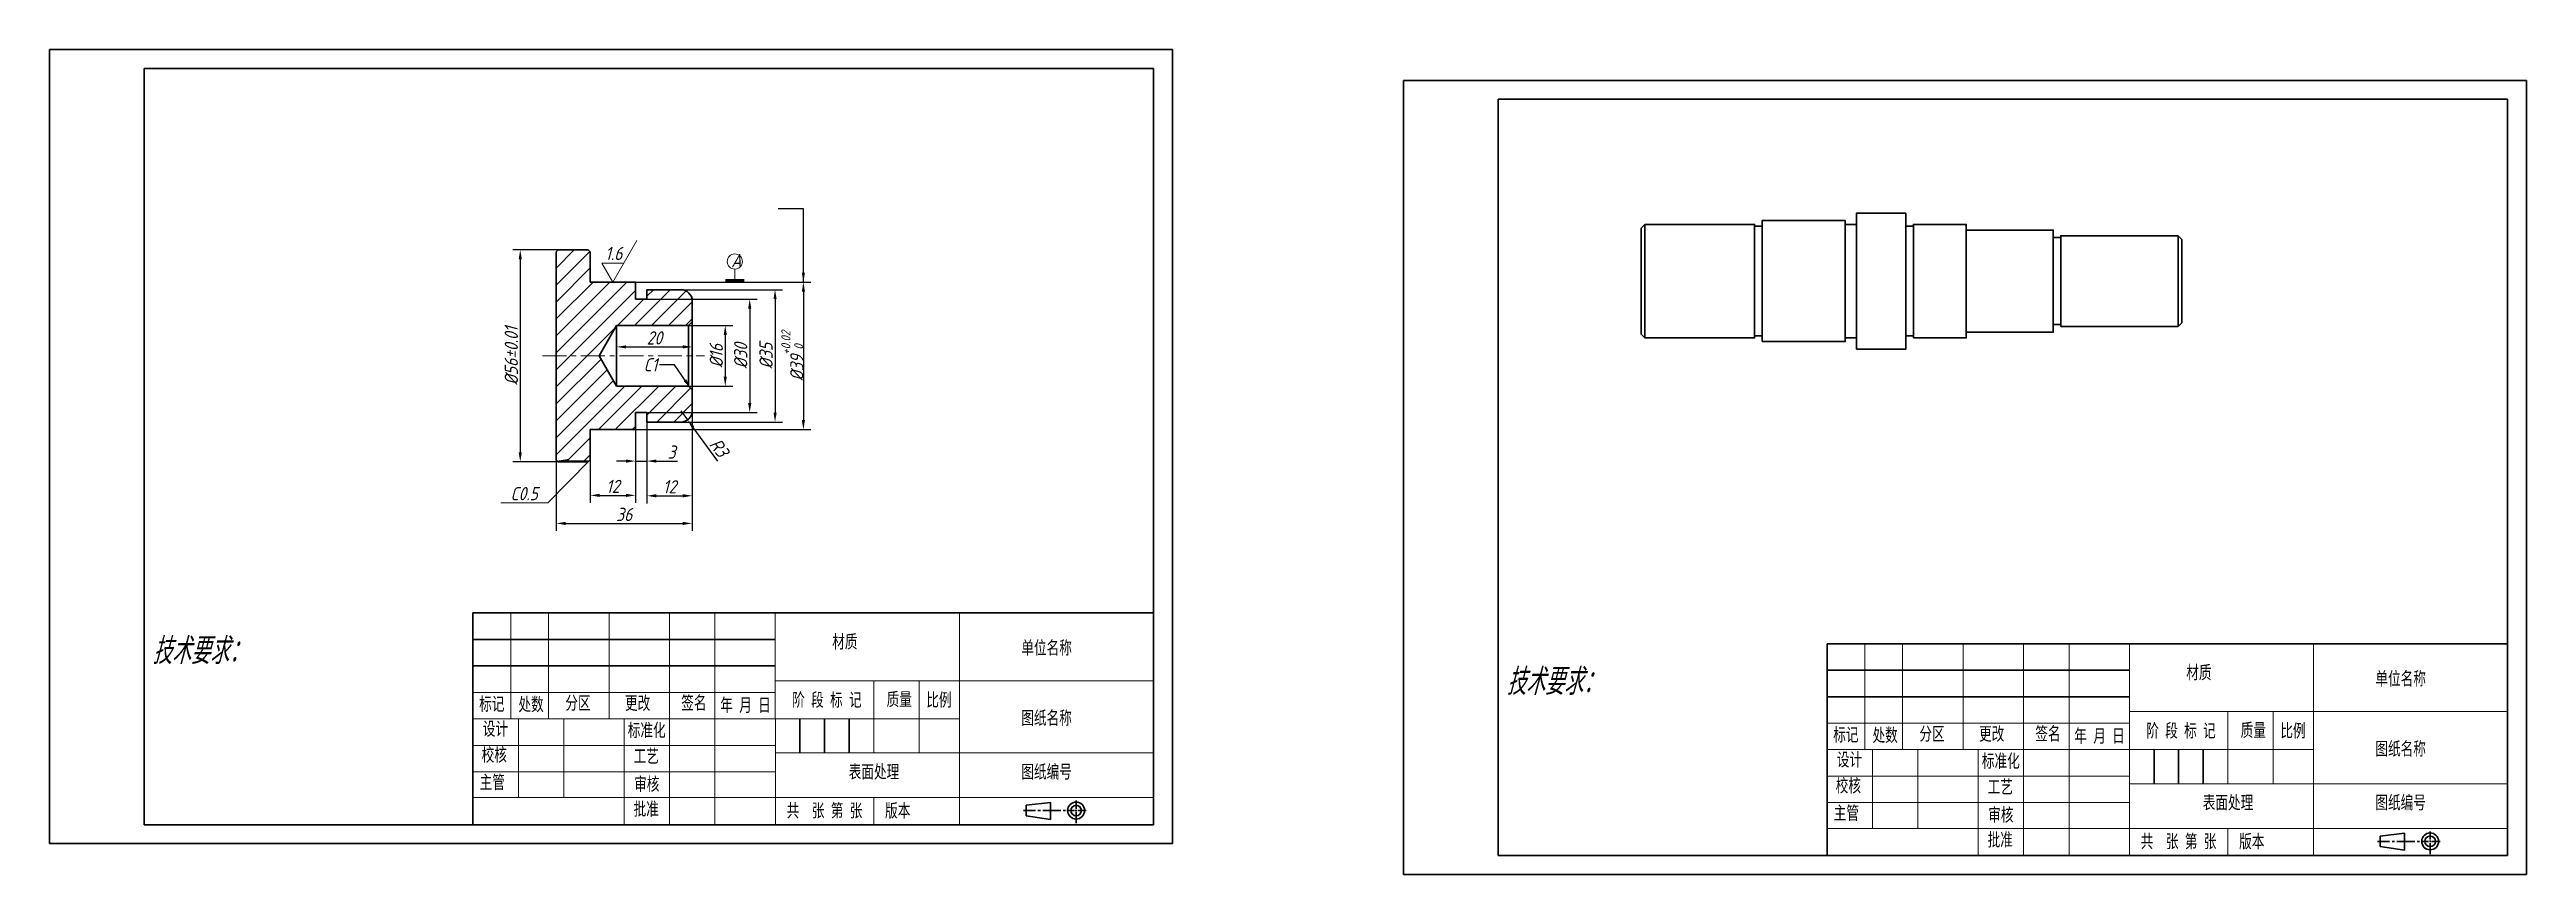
# Model space of a CAD drawing. Header units: millimetres. Extents: x 1617 to 2272, y 1137 to 1355.
import ezdxf
from ezdxf import colors
from ezdxf.entities.mleader import LeaderData, LeaderLine
from ezdxf.math import Vec2, Vec3

# ---------------------------------------------------------------- set-up
doc = ezdxf.new("R2010")
doc.units = ezdxf.units.MM
doc.linetypes.add('CENTER', pattern=[50.8, 31.75, -6.35, 6.35, -6.35])
for name, color, linetype, lineweight in [('中心线', 1, 'CENTER', 15), ('剖面线', 9, 'Continuous', 15), ('图框', 7, 'Continuous', 30), ('标注', 90, 'Continuous', 15), ('粗实线', 50, 'Continuous', 30)]:
    doc.layers.add(name, color=color, linetype=linetype, lineweight=lineweight)
doc.styles.add('GB3.5', font='gbeitc.shx', dxfattribs={"height": 3.5, "bigfont": 'gbcbig.shx'})
doc.styles.add('仿宋', font='simfang.ttf', dxfattribs={"width": 0.7, "height": 2.5})
doc.dimstyles.new('正常标注', dxfattribs={"dimtxt": 3.5, "dimasz": 2.5, "dimexe": 2, "dimexo": 0, "dimtad": 1, "dimdec": 3, "dimdsep": 46, "dimtxsty": 'GB3.5', "dimcen": 2.5, "dimadec": 0, "dimazin": 0, "dimtfac": 1, "dimtdec": 3, "dimtmove": 0, "dimatfit": 3, "dimfxl": 1, "dimarcsym": 0})

# ---------------------------------------------------------------- blocks, each defined once
blk = doc.blocks.new('*D1')
at = {"layer": 'Defpoints', "color": 0, "ltscale": 0.2, "transparency": 16777216}
for p in [(1751.24, 1302.02), (1741.25, 1246.02), (1751.24, 1246.02)]:
    blk.add_point(p, dxfattribs=at)
at = {"layer": '标注', "color": 0, "lineweight": -2, "ltscale": 0.2, "transparency": 16777216}
for p, q in [((1751.24, 1302.02), (1739.25, 1302.02)), ((1741.25, 1299.52), (1741.25, 1248.52)), ((1751.24, 1246.02), (1739.25, 1246.02))]:
    blk.add_line(p, q, dxfattribs=at)
at = {"layer": '标注', "color": 0, "ltscale": 0.2, "transparency": 16777216}
for points in [[(1740.83, 1299.52), (1741.67, 1299.52), (1741.25, 1302.02)], [(1740.83, 1248.52), (1741.67, 1248.52), (1741.25, 1246.02)]]:
    blk.add_solid(points, dxfattribs=at)
at = {"layer": '标注', "color": 0, "ltscale": 0.2, "transparency": 16777216, "insert": (1738.88, 1274.02), "char_height": 3.5, "attachment_point": 5, "rotation": 90, "style": 'GB3.5'}
blk.add_mtext('%%C56%%P0.01', dxfattribs=at)
blk = doc.blocks.new('*D2')
at = {"layer": 'Defpoints', "color": 0, "ltscale": 0.2, "transparency": 16777216}
for p in [(1786.74, 1259.52), (1750.74, 1246.52), (1786.74, 1229.71)]:
    blk.add_point(p, dxfattribs=at)
at = {"layer": '标注', "color": 0, "lineweight": -2, "ltscale": 0.2, "transparency": 16777216}
for p, q in [((1786.74, 1259.52), (1786.74, 1227.71)), ((1750.74, 1246.52), (1750.74, 1227.71)), ((1753.24, 1229.71), (1784.24, 1229.71))]:
    blk.add_line(p, q, dxfattribs=at)
at = {"layer": '标注', "color": 0, "ltscale": 0.2, "transparency": 16777216}
for points in [[(1753.24, 1230.13), (1753.24, 1229.29), (1750.74, 1229.71)], [(1784.24, 1230.13), (1784.24, 1229.29), (1786.74, 1229.71)]]:
    blk.add_solid(points, dxfattribs=at)
at = {"layer": '标注', "color": 0, "ltscale": 0.2, "transparency": 16777216, "insert": (1768.74, 1232.08), "char_height": 3.5, "attachment_point": 5, "style": 'GB3.5'}
blk.add_mtext('36', dxfattribs=at)
blk = doc.blocks.new('*D3')
at = {"layer": 'Defpoints', "color": 0, "ltscale": 0.2, "transparency": 16777216}
for p in [(1759.74, 1254.52), (1771.74, 1254.52), (1771.74, 1237.13)]:
    blk.add_point(p, dxfattribs=at)
at = {"layer": '标注', "color": 0, "lineweight": -2, "ltscale": 0.2, "transparency": 16777216}
for p, q in [((1759.74, 1254.52), (1759.74, 1235.13)), ((1771.74, 1254.52), (1771.74, 1235.13)), ((1762.24, 1237.13), (1769.24, 1237.13))]:
    blk.add_line(p, q, dxfattribs=at)
at = {"layer": '标注', "color": 0, "ltscale": 0.2, "transparency": 16777216}
for points in [[(1762.24, 1237.54), (1762.24, 1236.71), (1759.74, 1237.13)], [(1769.24, 1237.54), (1769.24, 1236.71), (1771.74, 1237.13)]]:
    blk.add_solid(points, dxfattribs=at)
at = {"layer": '标注', "color": 0, "ltscale": 0.2, "transparency": 16777216, "insert": (1765.74, 1239.5), "char_height": 3.5, "attachment_point": 5, "style": 'GB3.5'}
blk.add_mtext('12', dxfattribs=at)
blk = doc.blocks.new('*D4')
at = {"layer": 'Defpoints', "color": 0, "ltscale": 0.2, "transparency": 16777216}
for p in [(1786.74, 1259.52), (1774.74, 1256.52), (1786.74, 1237.02)]:
    blk.add_point(p, dxfattribs=at)
at = {"layer": '标注', "color": 0, "lineweight": -2, "ltscale": 0.2, "transparency": 16777216}
for p, q in [((1786.74, 1259.52), (1786.74, 1235.02)), ((1774.74, 1256.52), (1774.74, 1235.02)), ((1777.24, 1237.02), (1784.24, 1237.02))]:
    blk.add_line(p, q, dxfattribs=at)
at = {"layer": '标注', "color": 0, "ltscale": 0.2, "transparency": 16777216}
for points in [[(1777.24, 1237.44), (1777.24, 1236.6), (1774.74, 1237.02)], [(1784.24, 1237.44), (1784.24, 1236.6), (1786.74, 1237.02)]]:
    blk.add_solid(points, dxfattribs=at)
at = {"layer": '标注', "color": 0, "ltscale": 0.2, "transparency": 16777216, "insert": (1780.74, 1239.4), "char_height": 3.5, "attachment_point": 5, "style": 'GB3.5'}
blk.add_mtext('12', dxfattribs=at)
blk = doc.blocks.new('*D5')
at = {"layer": 'Defpoints', "color": 0, "ltscale": 0.2, "transparency": 16777216}
for p in [(1771.74, 1259.02), (1774.74, 1259.02), (1774.74, 1246.19)]:
    blk.add_point(p, dxfattribs=at)
at = {"layer": '标注', "color": 0, "lineweight": -2, "ltscale": 0.2, "transparency": 16777216}
for p, q in [((1771.74, 1259.02), (1771.74, 1244.19)), ((1774.74, 1259.02), (1774.74, 1244.19)), ((1769.24, 1246.19), (1766.74, 1246.19)), ((1771.74, 1246.19), (1774.74, 1246.19)), ((1777.24, 1246.19), (1782.82, 1246.19))]:
    blk.add_line(p, q, dxfattribs=at)
at = {"layer": '标注', "color": 0, "ltscale": 0.2, "transparency": 16777216}
for points in [[(1769.24, 1246.61), (1769.24, 1245.77), (1771.74, 1246.19)], [(1777.24, 1246.61), (1777.24, 1245.77), (1774.74, 1246.19)]]:
    blk.add_solid(points, dxfattribs=at)
at = {"layer": '标注', "color": 0, "ltscale": 0.2, "transparency": 16777216, "insert": (1781.28, 1248.56), "char_height": 3.5, "attachment_point": 5, "style": 'GB3.5'}
blk.add_mtext('3', dxfattribs=at)
blk = doc.blocks.new('*D6')
at = {"layer": 'Defpoints', "color": 0, "ltscale": 0.2, "transparency": 16777216}
for p in [(1785.74, 1282.02), (1785.74, 1266.02), (1795.47, 1266.02)]:
    blk.add_point(p, dxfattribs=at)
at = {"layer": '标注', "color": 0, "lineweight": -2, "ltscale": 0.2, "transparency": 16777216}
for p, q in [((1785.74, 1282.02), (1797.47, 1282.02)), ((1795.47, 1279.52), (1795.47, 1268.52)), ((1785.74, 1266.02), (1797.47, 1266.02))]:
    blk.add_line(p, q, dxfattribs=at)
at = {"layer": '标注', "color": 0, "ltscale": 0.2, "transparency": 16777216}
for points in [[(1795.06, 1279.52), (1795.89, 1279.52), (1795.47, 1282.02)], [(1795.06, 1268.52), (1795.89, 1268.52), (1795.47, 1266.02)]]:
    blk.add_solid(points, dxfattribs=at)
at = {"layer": '标注', "color": 0, "ltscale": 0.2, "transparency": 16777216, "insert": (1793.1, 1274.02), "char_height": 3.5, "attachment_point": 5, "rotation": 90, "style": 'GB3.5'}
blk.add_mtext('%%C16', dxfattribs=at)
blk = doc.blocks.new('*D7')
at = {"layer": 'Defpoints', "color": 0, "ltscale": 0.2, "transparency": 16777216}
for p in [(1774.74, 1289.02), (1774.74, 1259.02), (1801.94, 1259.02)]:
    blk.add_point(p, dxfattribs=at)
at = {"layer": '标注', "color": 0, "lineweight": -2, "ltscale": 0.2, "transparency": 16777216}
for p, q in [((1774.74, 1289.02), (1803.94, 1289.02)), ((1801.94, 1286.52), (1801.94, 1261.52)), ((1774.74, 1259.02), (1803.94, 1259.02))]:
    blk.add_line(p, q, dxfattribs=at)
at = {"layer": '标注', "color": 0, "ltscale": 0.2, "transparency": 16777216}
for points in [[(1801.52, 1286.52), (1802.36, 1286.52), (1801.94, 1289.02)], [(1801.52, 1261.52), (1802.36, 1261.52), (1801.94, 1259.02)]]:
    blk.add_solid(points, dxfattribs=at)
at = {"layer": '标注', "color": 0, "ltscale": 0.2, "transparency": 16777216, "insert": (1799.57, 1274.02), "char_height": 3.5, "attachment_point": 5, "rotation": 90, "style": 'GB3.5'}
blk.add_mtext('%%C30', dxfattribs=at)
blk = doc.blocks.new('*D8')
at = {"layer": 'Defpoints', "color": 0, "ltscale": 0.2, "transparency": 16777216}
for p in [(1774.74, 1291.52), (1774.74, 1256.52), (1808.65, 1256.52)]:
    blk.add_point(p, dxfattribs=at)
at = {"layer": '标注', "color": 0, "lineweight": -2, "ltscale": 0.2, "transparency": 16777216}
for p, q in [((1774.74, 1291.52), (1810.65, 1291.52)), ((1808.65, 1289.02), (1808.65, 1259.02)), ((1774.74, 1256.52), (1810.65, 1256.52))]:
    blk.add_line(p, q, dxfattribs=at)
at = {"layer": '标注', "color": 0, "ltscale": 0.2, "transparency": 16777216}
for points in [[(1808.23, 1289.02), (1809.07, 1289.02), (1808.65, 1291.52)], [(1808.23, 1259.02), (1809.07, 1259.02), (1808.65, 1256.52)]]:
    blk.add_solid(points, dxfattribs=at)
at = {"layer": '标注', "color": 0, "ltscale": 0.2, "transparency": 16777216, "insert": (1806.27, 1274.02), "char_height": 3.5, "attachment_point": 5, "rotation": 90, "style": 'GB3.5'}
blk.add_mtext('%%C35', dxfattribs=at)
blk = doc.blocks.new('*D9')
at = {"layer": 'Defpoints', "color": 0, "ltscale": 0.2, "transparency": 16777216}
for p in [(1771.74, 1293.52), (1771.74, 1254.52), (1816.14, 1254.52)]:
    blk.add_point(p, dxfattribs=at)
at = {"layer": '标注', "color": 0, "lineweight": -2, "ltscale": 0.2, "transparency": 16777216}
for p, q in [((1771.74, 1293.52), (1818.14, 1293.52)), ((1816.14, 1291.02), (1816.14, 1257.02)), ((1771.74, 1254.52), (1818.14, 1254.52))]:
    blk.add_line(p, q, dxfattribs=at)
at = {"layer": '标注', "color": 0, "ltscale": 0.2, "transparency": 16777216}
for points in [[(1815.73, 1291.02), (1816.56, 1291.02), (1816.14, 1293.52)], [(1815.73, 1257.02), (1816.56, 1257.02), (1816.14, 1254.52)]]:
    blk.add_solid(points, dxfattribs=at)
at = {"layer": '标注', "color": 0, "ltscale": 0.2, "transparency": 16777216, "insert": (1813.22, 1274.02), "char_height": 3.5, "attachment_point": 5, "rotation": 90, "style": 'GB3.5'}
blk.add_mtext('%%C39{\\H0.7x;\\S+0.02^  0;}', dxfattribs=at)
blk = doc.blocks.new('*D10')
at = {"layer": 'Defpoints', "color": 0, "ltscale": 0.2, "transparency": 16777216}
for p in [(1766.74, 1282.02), (1786.74, 1282.02), (1786.74, 1276.39)]:
    blk.add_point(p, dxfattribs=at)
at = {"layer": '标注', "color": 0, "lineweight": -2, "ltscale": 0.2, "transparency": 16777216}
for p, q in [((1766.74, 1282.02), (1766.74, 1274.39)), ((1786.74, 1282.02), (1786.74, 1274.39)), ((1769.24, 1276.39), (1784.24, 1276.39))]:
    blk.add_line(p, q, dxfattribs=at)
at = {"layer": '标注', "color": 0, "ltscale": 0.2, "transparency": 16777216}
for points in [[(1769.24, 1276.81), (1769.24, 1275.98), (1766.74, 1276.39)], [(1784.24, 1276.81), (1784.24, 1275.98), (1786.74, 1276.39)]]:
    blk.add_solid(points, dxfattribs=at)
at = {"layer": '标注', "color": 0, "ltscale": 0.2, "transparency": 16777216, "insert": (1776.74, 1278.77), "char_height": 3.5, "attachment_point": 5, "style": 'GB3.5'}
blk.add_mtext('20', dxfattribs=at)
blk = doc.blocks.new('*D11')
at = {"layer": 'Defpoints', "color": 0, "ltscale": 0.2, "transparency": 16777216}
for p in [(1783.74, 1259.52), (1785.52, 1257.1)]:
    blk.add_point(p, dxfattribs=at)
at = {"layer": '标注', "color": 0, "lineweight": -2, "ltscale": 0.2, "transparency": 16777216}
for p, q in [((1783.74, 1259.52), (1785.52, 1257.1)), ((1793.51, 1246.2), (1787, 1255.09))]:
    blk.add_line(p, q, dxfattribs=at)
at = {"layer": '标注', "color": 0, "ltscale": 0.2, "transparency": 16777216}
blk.add_solid([(1787.33, 1255.33), (1786.66, 1254.84), (1785.52, 1257.1)], dxfattribs=at)
at = {"layer": '标注', "color": 0, "ltscale": 0.2, "transparency": 16777216, "insert": (1793.85, 1249.76), "char_height": 3.5, "attachment_point": 5, "rotation": 306.25354, "style": 'GB3.5'}
blk.add_mtext('R3', dxfattribs=at)
blk = doc.blocks.new('粗糙度')
at = {"layer": '标注', "ltscale": 0.2}
for q in [(6.35, 11), (-2.88, 5)]:
    blk.add_line((0, 0), q, dxfattribs=at)
blk.add_lwpolyline([(2.88, 5), (2.88, 5), (-2.88, 5)], dxfattribs=at)
at = {"layer": '标注', "ltscale": 0.2, "style": 'GB3.5'}
blk.add_attdef('0.3', (-2.03, 5.83), '', height=3.5, dxfattribs=at)
blk = doc.blocks.new('*U15')
at = {"color": 0, "linetype": 'CENTER', "ltscale": 0.1, "transparency": 16777216}
for p, q in [((-7.23, 0), (-0.45, 0)), ((0, 0.45), (0, 2.63)), ((0.45, 0), (2.66, 0)), ((0, -3.36), (0, -0.45))]:
    blk.add_line(p, q, dxfattribs=at)
at = {"color": 0, "linetype": 'Continuous', "ltscale": 0.1, "transparency": 16777216}
for p, q in [((-0.22, 0), (0.22, 0)), ((0, -0.22), (0, 0.22))]:
    blk.add_line(p, q, dxfattribs=at)
blk = doc.blocks.new('A4')
at = {"lineweight": 15}
for p, q in [((-175, -149), (-175, -177)), ((-165, -149), (-165, -177)), ((-149, -149), (-149, -177)), ((-133, -149), (-133, -205)), ((-121, -149), (-121, -205)), ((-105.03, -148.95), (-105, -205)), ((-56.31, -149), (-56.31, -205)), ((-185, -170), (-105, -170)), ((-105.02, -166.95), (-5.02, -166.95)), ((-79, -166.93), (-79, -185.93)), ((-67, -167), (-67, -186)), ((-185, -177), (-105, -177)), ((-173, -177), (-173, -197.83)), ((-161, -177), (-161, -197.83)), ((-145, -177), (-145, -205)), ((-104.98, -177), (-56.31, -177)), ((-185, -184), (-105, -184)), ((-105, -186), (-5, -186)), ((-185, -191), (-105, -191)), ((-185, -197.83), (-105, -197.83)), ((-105, -197.83), (-5, -197.83)), ((-79, -197.83), (-79, -205))]:
    blk.add_line(p, q, dxfattribs=at)
for p, q in [((-185, -156), (-105, -156)), ((-185, -163), (-105, -163)), ((-98.5, -177), (-98.5, -186)), ((-92, -177), (-92, -186)), ((-85.5, -177), (-85.5, -186))]:
    blk.add_line(p, q)
at = {"color": 0, "linetype": 'CENTER', "ltscale": 0.1}
blk.add_line((-39.37, -201.25), (-30.37, -201.25), dxfattribs=at)
at = {"layer": '图框'}
for p, q in [((-297, -210), (-297, 0)), ((-297, 0), (0, 0)), ((0, -210), (0, 0)), ((-272, -205), (-272, -5)), ((-272, -5), (-5, -5)), ((-5, -205), (-5, -5)), ((-185, -149), (-185, -205)), ((-185, -149), (-5, -149)), ((-38.67, -199.85), (-32.23, -199.11)), ((-38.67, -199.85), (-38.67, -202.65)), ((-38.67, -202.65), (-32.23, -203.59)), ((-32.23, -199.11), (-32.23, -203.59)), ((-272, -205), (-5, -205)), ((-297, -210), (0, -210))]:
    blk.add_line(p, q, dxfattribs=at)
for radius in [2.24, 1.4]:
    blk.add_circle((-25.47, -201.25), radius, dxfattribs=at)
at = {"color": 0, "linetype": 'CENTER', "ltscale": 0.1}
blk.add_blockref('*U15', (-25.47, -201.25), dxfattribs=at)
at = {"attachment_point": 1}
for s, width, insert, char_height, style in [('技术要求：', 73.5791, (-269.77, -155.51), 7, 'GB3.5'), ('材质', 35.4648, (-89.97, -154.79), 3.5, '仿宋'), ('单位名称', 36.5676, (-39.96, -156.43), 3.5, '仿宋'), ('图纸名称', 36.5676, (-39.96, -174.98), 3.5, '仿宋'), ('表面处理', 36.5676, (-85.62, -189.2), 3.5, '仿宋'), ('图纸编号', 36.5676, (-39.96, -189.2), 3.5, '仿宋')]:
    blk.add_mtext_dynamic_manual_height_columns(s, width=width, gutter_width=17.5, heights=[0], dxfattribs=dict(at, insert=insert, char_height=char_height, style=style))
at = {"char_height": 3.5, "attachment_point": 2, "style": '仿宋'}
for s, insert in [('阶 段 标 记', (-91.38, -170.19)), ('质量', (-72.26, -170.05)), ('比例', (-61.75, -170.19)), ('处数', (-169.63, -171.38)), ('分区', (-157.23, -171.03)), ('更改', (-141.45, -171.05)), ('签名', (-126.56, -170.99)), ('年 月 日', (-112.92, -171.58)), ('设计', (-179.06, -177.85)), ('标准化', (-139.04, -178.21)), ('校核', (-179.36, -184.73)), ('工艺', (-139.18, -185.06)), ('主管', (-179.9, -191.97)), ('审核', (-139.03, -192.45)), ('批准', (-139.18, -199.04)), ('共  张 第 张', (-92.02, -199.46)), ('版本', (-72.66, -199.47))]:
    blk.add_mtext(s, dxfattribs=dict(at, insert=insert))
at = {"insert": (-180.02, -171.28), "char_height": 3.5, "width": 14.2733, "attachment_point": 2, "style": '仿宋'}
blk.add_mtext('标记', dxfattribs=at)

msp = doc.modelspace()

# ---------------------------------------------------------------- hatches: boundary and pattern name
at = {"layer": '剖面线', "ltscale": 0.2}
h = msp.add_hatch(dxfattribs=at)
h.set_pattern_fill('ANSI31', color=256)
h.paths.add_polyline_path([(1786.7436, 1283.0215), (1786.7436, 1288.5215, 0.41421356), (1783.7436, 1291.5215), (1774.7436, 1291.5215), (1774.7436, 1289.0215), (1771.7436, 1289.0215), (1771.7436, 1293.5215), (1759.7436, 1293.5215), (1759.7436, 1301.5215), (1759.2436, 1302.0215), (1751.2436, 1302.0215), (1750.7436, 1301.5215), (1750.7436, 1274.0215), (1762.1248, 1274.0215), (1766.7436, 1282.0215), (1785.7436, 1282.0215)])
h.paths.add_polyline_path([(1785.7436, 1266.0215), (1766.7436, 1266.0215), (1762.1248, 1274.0215), (1750.7436, 1274.0215), (1750.7436, 1246.5215), (1751.2436, 1246.0215), (1759.2436, 1246.0215), (1759.7436, 1246.5215), (1759.7436, 1254.5215), (1771.7436, 1254.5215), (1771.7436, 1259.0215), (1774.7436, 1259.0215), (1774.7436, 1256.5215), (1783.7436, 1256.5215, 0.41421356), (1786.7436, 1259.5215), (1786.7436, 1265.0215)])

# ---------------------------------------------------------------- linework, layer by layer
at = {"layer": '中心线', "ltscale": 0.2}
msp.add_line((1747.1543, 1274.0215), (1789.9992, 1274.0215), dxfattribs=at)
at = {"layer": '标注', "lineweight": 60, "ltscale": 0.2}
msp.add_line((1795.5062, 1293.9613), (1800.5062, 1293.9613), dxfattribs=at)
at = {"layer": '标注', "ltscale": 0.2}
msp.add_line((1798.0062, 1296.9613), (1798.0062, 1293.9613), dxfattribs=at)
msp.add_circle((1798.0062, 1298.9613), 2, dxfattribs=at)
at = {"layer": '粗实线', "ltscale": 0.2}
for p, q in [((2038.7348, 1308.786), (2038.7348, 1278.786)), ((2179.7348, 1305.786), (2179.7348, 1281.786)), ((1766.7436, 1282.0215), (1762.1248, 1274.0215)), ((1785.7436, 1282.0215), (1786.7436, 1283.0215)), ((1785.7436, 1282.0215), (1785.7436, 1266.0215)), ((1766.7436, 1266.0215), (1762.1248, 1274.0215)), ((1785.7436, 1266.0215), (1786.7436, 1265.0215))]:
    msp.add_line(p, q, dxfattribs=at)
for points in [[(2094.7348, 1275.786), (2107.7348, 1275.786), (2107.7348, 1311.786), (2094.7348, 1311.786)], [(2038.7348, 1278.786), (2067.7348, 1278.786), (2067.7348, 1308.786), (2038.7348, 1308.786), (2037.7348, 1307.786), (2037.7348, 1279.786)], [(2067.7348, 1279.286), (2069.7348, 1279.286), (2069.7348, 1308.286), (2067.7348, 1308.286)], [(2069.7348, 1277.786), (2091.7348, 1277.786), (2091.7348, 1309.786), (2069.7348, 1309.786)], [(2091.7348, 1278.786), (2094.7348, 1278.786), (2094.7348, 1308.786), (2091.7348, 1308.786)], [(2107.7348, 1279.286), (2109.7348, 1279.286), (2109.7348, 1308.286), (2107.7348, 1308.286)], [(2109.7348, 1278.786), (2123.7348, 1278.786), (2123.7348, 1308.786), (2109.7348, 1308.786)], [(2123.7348, 1280.286), (2146.7348, 1280.286), (2146.7348, 1307.286), (2123.7348, 1307.286)], [(2146.7348, 1282.286), (2148.7348, 1282.286), (2148.7348, 1305.286), (2146.7348, 1305.286)], [(2148.7348, 1281.786), (2179.7348, 1281.786), (2180.7348, 1282.786), (2180.7348, 1304.786), (2179.7348, 1305.786), (2148.7348, 1305.786)]]:
    msp.add_lwpolyline(points, close=True, dxfattribs=at)
at = {"layer": '粗实线'}
for points in [[(1759.7436, 1293.5215), (1759.7436, 1301.5215), (1759.2436, 1302.0215), (1751.2436, 1302.0215), (1750.7436, 1301.5215), (1750.7436, 1246.5215), (1751.2436, 1246.0215), (1759.2436, 1246.0215), (1759.7436, 1246.5215), (1759.7436, 1254.5215)], [(1771.7436, 1289.0215), (1771.7436, 1293.5215), (1759.7436, 1293.5215)], [(1774.7436, 1289.0215), (1771.7436, 1289.0215)], [(1759.7436, 1254.5215), (1771.7436, 1254.5215), (1771.7436, 1259.0215)], [(1771.7436, 1259.0215), (1774.7436, 1259.0215)]]:
    msp.add_lwpolyline(points, dxfattribs=at)
msp.add_lwpolyline([(1774.7436, 1259.0215), (1774.7436, 1256.5215), (1783.7436, 1256.5215, 0.41421356), (1786.7436, 1259.5215), (1786.7436, 1288.5215, 0.41421356), (1783.7436, 1291.5215), (1774.7436, 1291.5215), (1774.7436, 1289.0215)], format="xyb", dxfattribs=at)
at = {"layer": '粗实线', "ltscale": 0.2}
for points in [[(1785.7436, 1282.0215), (1766.7436, 1282.0215), (1766.7436, 1266.0215), (1785.7436, 1266.0215)], [(1786.7436, 1266.0215), (1786.7436, 1282.0215)]]:
    msp.add_lwpolyline(points, dxfattribs=at)

# ---------------------------------------------------------------- block references
at = {"layer": '图框', "ltscale": 0.2}
for p in [(1913.7441, 1355.0241), (2271.9014, 1346.8817)]:
    msp.add_blockref('A4', p, dxfattribs=at)
at = {"layer": '标注', "ltscale": 0.2}
msp.add_blockref('粗糙度', (1765.7436, 1293.5215), dxfattribs=at).add_auto_attribs({'0.3': '1.6'})

# ---------------------------------------------------------------- texts
at = {"layer": '标注', "ltscale": 0.2, "insert": (1797.0515, 1300.9613), "char_height": 3.5, "attachment_point": 1, "style": 'GB3.5'}
msp.add_mtext_dynamic_manual_height_columns('A', width=12.431153, gutter_width=17.5, heights=[0], dxfattribs=at)
at = {"layer": '标注', "ltscale": 0.2, "insert": (1777.4991, 1269.9085), "char_height": 3.5, "attachment_point": 9, "style": 'GB3.5'}
msp.add_mtext('C1', dxfattribs=at)

# ---------------------------------------------------------------- dimensions: what is measured, and where the dimension line sits
at = {"layer": '标注', "ltscale": 0.2}
for base, p1, p2, text, picture, middle in [((1741.251, 1246.0215), (1751.2436, 1302.0215), (1751.2436, 1246.0215), '%%C56%%P0.01', '*D1', (1738.876, 1274.0215)), ((1816.1433, 1254.5215), (1771.7436, 1293.5215), (1771.7436, 1254.5215), '%%C<>{\\H0.7x;\\S+0.02^  0;}', '*D9', (1813.2214, 1274.0215)), ((1808.6485, 1256.5215), (1774.7436, 1291.5215), (1774.7436, 1256.5215), '%%C<>', '*D8', (1806.2735, 1274.0215)), ((1801.9403, 1259.0215), (1774.7436, 1289.0215), (1774.7436, 1259.0215), '%%C<>', '*D7', (1799.5653, 1274.0215)), ((1795.4726, 1266.0215), (1785.7436, 1282.0215), (1785.7436, 1266.0215), '%%C<>', '*D6', (1793.0976, 1274.0215))]:
    dim = msp.add_linear_dim(base=base, p1=p1, p2=p2, angle=90, text=text, dimstyle='正常标注', dxfattribs=at)
    dim.commit()
    dim.dimension.update_dxf_attribs({"geometry": picture, "text_midpoint": middle})
for base, p1, p2, picture, middle in [((1786.7436, 1276.3933), (1766.7436, 1282.0215), (1786.7436, 1282.0215), '*D10', (1776.7436, 1278.7683)), ((1786.7436, 1229.7087), (1750.7436, 1246.5215), (1786.7436, 1259.5215), '*D2', (1768.7436, 1232.0837)), ((1774.7436, 1246.1899), (1771.7436, 1259.0215), (1774.7436, 1259.0215), '*D5', (1781.28, 1248.5649)), ((1786.7436, 1237.0206), (1774.7436, 1256.5215), (1786.7436, 1259.5215), '*D4', (1780.7436, 1239.3956)), ((1771.7436, 1237.1251), (1759.7436, 1254.5215), (1771.7436, 1254.5215), '*D3', (1765.7436, 1239.5001))]:
    dim = msp.add_linear_dim(base=base, p1=p1, p2=p2, dimstyle='正常标注', dxfattribs=at)
    dim.commit()
    dim.dimension.update_dxf_attribs({"geometry": picture, "text_midpoint": middle})
dim = msp.add_radius_dim(center=(1783.7436, 1259.5215), mpoint=(1785.5177, 1257.1023), dimstyle='正常标注', dxfattribs=at)
dim.commit()
dim.dimension.update_dxf_attribs({"geometry": '*D11', "text_midpoint": (1791.932, 1248.3554), "dimtype": 164})

# ---------------------------------------------------------------- leaders
msp.add_leader([(1816.1433, 1293.5215), (1816.1433, 1312.8679), (1809.4399, 1312.8679)], dimstyle='正常标注', override={"dimgap": 0.625, "dimtad": 0}, dxfattribs=at)
at = {"layer": '标注', "ltscale": 0.2, "annotation_type": 0, "has_hookline": 1, "hookline_direction": 1, "text_width": 3.2812}
msp.add_leader([(1786.2436, 1265.5215), (1782.0624, 1271.6585), (1778.1241, 1271.6585)], dimstyle='正常标注', override={"dimgap": 0.625, "dimtad": 0}, dxfattribs=at)
at = {"layer": '标注', "ltscale": 0.2}
ml = msp.add_multileader_mtext('Standard', dxfattribs=at)
ml.set_content('C0.5', color=256, style='GB3.5')
ml.set_leader_properties(color=256, linetype='ByLayer', lineweight=-1)
ml.build(insert=Vec2(0, 0))
ml.multileader.update_dxf_attribs({"text_right_attachment_type": 6, "dogleg_length": 6, "arrow_head_size": 3})
ctx = ml.context
ctx.base_point, ctx.char_height, ctx.arrow_head_size, ctx.plane_origin = Vec3(1737.1861, 1237.5937), 3.5, 3, Vec3(1750.9936, 1246.2715)
ctx.right_attachment, ctx.text_align_type = 6, 2
notes = []
notes.append((ctx, [(0, (1, 1, 0), (1748.5817, 1235.1437), (-1, 0), 0.6872, [(1, [(1750.9936, 1246.2715), (1759.4936, 1246.2715)], 0, [])])]))
ctx.mtext.insert, ctx.mtext.alignment, ctx.mtext.flow_direction = Vec3(1745.8944, 1239.3437), 3, 5
for ctx, leaders in notes:
    for number, flags, end, landing, length, lines in leaders:
        leader = LeaderData()
        leader.index, (leader.has_last_leader_line, leader.has_dogleg_vector, leader.attachment_direction) = number, flags
        leader.last_leader_point, leader.dogleg_vector, leader.dogleg_length = Vec3(end), Vec3(landing), length
        for number, points, colour, breaks in lines:
            line = LeaderLine()
            line.index, line.vertices, line.color, line.breaks = number, Vec3.list(points), colors.encode_raw_color(colour), breaks
            leader.lines.append(line)
        ctx.leaders.append(leader)

doc.saveas('drawing.dxf')
